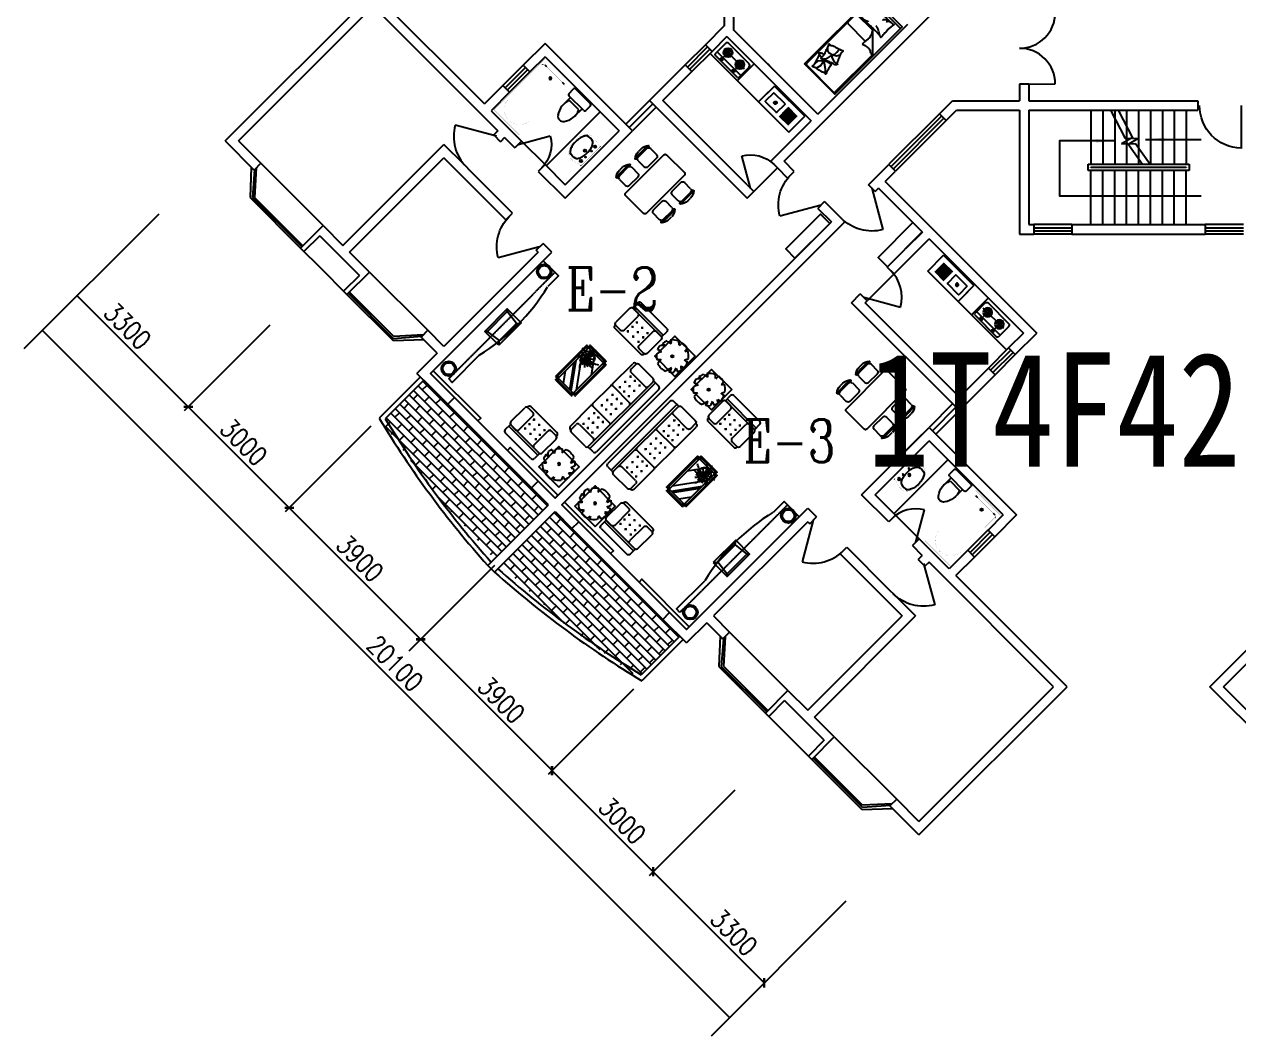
# Model space of a CAD drawing. Header units: millimetres. Extents: x 1146 to 47660, y 469 to 39299.
# Drawn here: x 1146 to 26638, y 469 to 21700 of the extents above; entities that cross this region are included whole.
import ezdxf
from ezdxf.enums import TextEntityAlignment as Align

# ---------------------------------------------------------------- set-up
doc = ezdxf.new("R2010")
doc.units = ezdxf.units.MM
doc.linetypes.add('DASH', pattern=[0.35, 0.25, -0.1])
for name, color, linetype in [('AXIS', 3, 'Continuous'), ('DOTE', 1, 'Continuous'), ('GROUND', 2, 'Continuous'), ('J', 8, 'Continuous'), ('JZ', 3, 'Continuous'), ('PJ', 8, 'Continuous'), ('PUB_DIM', 3, 'Continuous'), ('PUB_TEXT', 7, 'Continuous'), ('PUB_WINDW', 7, 'Continuous'), ('STAIR', 2, 'Continuous'), ('TOILET', 7, 'Continuous'), ('WALL', 255, 'Continuous'), ('WINDOW', 2, 'Continuous')]:
    doc.layers.add(name, color=color, linetype=linetype)
doc.layers.get('DOTE').off()
doc.styles.add('-宋体', font='SimSun.ttf', dxfattribs={"width": 0.8})
doc.styles.add('_ROMANC', font='ROMANC.shx', dxfattribs={"width": 0.75})
doc.styles.add('DIM_FONT', font='SIMPLEX', dxfattribs={"width": 0.8})
doc.styles.add('SIMPLEX', font='SIMPLEX.SHX')
doc.styles.get("Standard").update_dxf_attribs({"font": 'arial.ttf'})

# ---------------------------------------------------------------- blocks, each defined once
blk = doc.blocks.new('_DIMX')
at = {"const_width": 50}
blk.add_lwpolyline([(-70, -70), (70, 70)], dxfattribs=at)
blk = doc.blocks.new('M_E24TTP')
at = {"layer": 'TOILET', "color": 7}
for p, q in [((-170, 200), (-170, 430)), ((-140, 260), (140, 260)), ((170, 200), (170, 430)), ((-250, 30), (-250, 170)), ((-220, 200), (220, 200)), ((220, 0), (-220, 0)), ((250, 170), (250, 30))]:
    blk.add_line(p, q, dxfattribs=at)
for centre, radius, start, end in [((227, 413), 398, 143.3619, 202.5495), ((0, 590), 110, 33.4509, 146.5491), ((-227, 413), 398, 337.4505, 36.6381), ((-220, 170), 30, 90, 180), ((-220, 30), 30, 180, 270), ((220, 170), 30, 0, 90), ((220, 30), 30, 270, 0)]:
    blk.add_arc(centre, radius, start, end, dxfattribs=at)
at = {"style": 'DIM_FONT', "width": 0.8, "flags": 9}
for tag in ['XSIZE', 'YSIZE']:
    blk.add_attdef(tag, (0, 0), '', height=0.5, dxfattribs=at)
blk = doc.blocks.new('M_E4')
for p, q in [((670, -80), (670, -137)), ((670, -86), (670, -97)), ((670, -663), (670, -614))]:
    blk.add_line(p, q)
at = {"const_width": 1.5}
for points in [[(-750, -750), (-750, 0)], [(-750, 0), (750, 0)], [(750, 0), (750, -750)], [(608, -56), (640, -56)], [(670, -90), (670, -656)], [(750, -750), (-750, -750)], [(670, -663), (670, -655)]]:
    blk.add_lwpolyline(points, dxfattribs=at)
for points in [[(-399, -56, 0.930688), (-388, -693, 0.930688)], [(670, -86, 0.414214), (640, -56, 0.414214)], [(670, -90, 0.041784), (670, -85, 0.412615)], [(640, -693, 0.414214), (670, -663, 0.414214)]]:
    blk.add_lwpolyline(points, format="xyb", dxfattribs=at)
at = {"const_width": 1.5, "flags": 128}
for points in [[(-399, -56), (608, -56)], [(-399, -694), (645, -692)]]:
    blk.add_lwpolyline(points, dxfattribs=at)
for radius in [25, 23]:
    blk.add_circle((550, -381), radius)
blk.add_arc((640, -663), 30, 270, 280.176)
at = {"width": 0.8, "flags": 9}
for tag in ['XSIZE', 'YSIZE']:
    blk.add_attdef(tag, (0, 0), '', height=0.5, dxfattribs=at)
blk = doc.blocks.new('_E12ARX')
at = {"layer": 'J'}
for p, q in [((-450, 0), (-450, -471)), ((450, 0), (-450, 0)), ((450, -471), (450, 0)), ((450, 0), (450, -300)), ((-63, -103), (-336, -103)), ((-63, -132), (-336, -132)), ((-63, -153), (-336, -153)), ((-63, -182), (-336, -182)), ((-63, -203), (-336, -203)), ((-63, -232), (-336, -232)), ((-63, -253), (-336, -253)), ((22, -119), (22, -351)), ((347, -107), (34, -107)), ((359, -351), (359, -119)), ((450, -471), (-450, -471)), ((-63, -282), (-336, -282)), ((-63, -303), (-336, -303)), ((-63, -332), (-336, -332)), ((-63, -353), (-336, -353)), ((34, -363), (347, -363))]:
    blk.add_line(p, q, dxfattribs=at)
for points, const_width in [([(10, -113), (10, -357)], 2), ([(10, -113), (28, -95)], 1.91), ([(353, -95), (28, -95)], 1.8), ([(353, -95), (370, -113)], 1.91), ([(370, -357), (370, -113)], 2), ([(28, -375), (10, -357)], 1.91), ([(28, -375), (353, -375)], 1.8), ([(370, -357), (353, -375)], 1.91)]:
    blk.add_lwpolyline(points, dxfattribs=dict(at, const_width=const_width))
for points in [[(22, -119), (23, -115), (25, -111), (28, -109), (32, -107), (34, -107)], [(216, -235), (215, -245), (209, -255), (202, -261), (192, -265), (182, -265), (172, -261), (164, -255), (159, -245), (157, -235), (159, -225), (164, -215), (172, -209), (182, -205), (192, -205), (202, -209), (209, -215), (215, -225), (216, -235)], [(206, -235), (205, -242), (201, -248), (196, -252), (190, -254), (183, -254), (177, -252), (172, -248), (169, -242), (168, -235), (169, -228), (172, -222), (177, -218), (183, -215), (190, -215), (196, -218), (201, -222), (205, -228), (206, -235)], [(347, -107), (351, -108), (354, -110), (357, -113), (358, -117), (359, -119)], [(34, -363), (30, -362), (26, -360), (24, -357), (22, -353), (22, -351)], [(359, -351), (358, -355), (356, -358), (353, -361), (349, -363), (347, -363)]]:
    blk.add_lwpolyline(points, dxfattribs=at)
at = {"style": 'DIM_FONT', "width": 0.8, "flags": 9}
for tag in ['XSIZE', 'YSIZE']:
    blk.add_attdef(tag, (0, 0), '', height=0.5, dxfattribs=at)
blk = doc.blocks.new('M_C47JEV')
for p, q in [((381, 770), (-381, 770)), ((-465, 250), (-465, 661)), ((-431, 711), (-431, 720)), ((-415, 711), (-275, 711)), ((-225, 661), (-225, 250)), ((-136, 606), (-166, 637)), ((-166, 606), (-136, 637)), ((-9, 606), (21, 637)), ((21, 606), (-9, 637)), ((179, 606), (149, 637)), ((149, 606), (179, 637)), ((225, 661), (225, 250)), ((415, 711), (275, 711)), ((431, 711), (431, 720)), ((465, 250), (465, 661)), ((-136, 469), (-166, 499)), ((-166, 469), (-136, 499)), ((-136, 342), (-166, 372)), ((-166, 342), (-136, 372)), ((21, 469), (-9, 499)), ((-9, 469), (21, 499)), ((21, 342), (-9, 372)), ((-9, 342), (21, 372)), ((179, 469), (149, 499)), ((149, 469), (179, 499)), ((179, 342), (149, 372)), ((149, 342), (179, 372)), ((-431, 50), (-431, 203)), ((431, 200), (-431, 200)), ((431, 150), (-431, 150)), ((-275, 200), (-415, 200)), ((381, 0), (-381, 0)), ((275, 200), (415, 200)), ((431, 200), (431, 50))]:
    blk.add_line(p, q)
for centre, start, end in [((-381, 720), 90, 180), ((381, 720), 360, 90), ((-415, 661), 90, 180), ((-275, 661), 0, 90), ((275, 661), 90, 180), ((415, 661), 0, 90), ((-415, 250), 180, 270), ((-381, 50), 180, 270), ((-275, 250), 270, 0), ((275, 250), 180, 270), ((381, 50), 270, 0), ((415, 250), 270, 0)]:
    blk.add_arc(centre, 50, start, end)
at = {"style": 'DIM_FONT', "width": 0.8, "flags": 9}
for tag in ['XSIZE', 'YSIZE']:
    blk.add_attdef(tag, (0, 0), '', height=0.5, dxfattribs=at)
blk = doc.blocks.new('M_C56KIS')
for p, q in [((62, 318), (72, 242)), ((72, 242), (101, 299)), ((101, 299), (101, 299))]:
    blk.add_line(p, q)
blk.add_lwpolyline([(294, 325), (294, -275), (-306, -275), (-306, 325)], close=True)
blk.add_circle((-46, -16), 24.7)
for centre, radius, start, end in [((-46, -12), 340, 112.0103, 142.6392), ((-371, -22), 380, 45.9782, 58.5315), ((-666, 365), 570, 348.5728, 356.6649), ((-46, -12), 348, 72.0426, 98.475), ((-46, -12), 341, 37.2751, 64.8245), ((-277, -88), 115, 97.3912, 159.6952), ((-332, -105), 143, 71.8009, 110.5991), ((-46, -12), 338, 154.3498, 173.0356), ((-402, 850), 718, 274.1465, 282.1238), ((-307, 139), 56.5, 8.941, 100.0107), ((207, 198), 84.2, 254.8555, 310.96), ((82, 215), 145, 319.7203, 351.7151), ((-46, -12), 345, 0.5321, 25.5856), ((-46, -12), 342, 185.9236, 201.5277), ((-287, -214), 106, 81.8314, 131.8278), ((-119, -230), 194, 141.6582, 174.3093), ((-46, -12), 333, 216.594, 237.4464), ((-456, -26), 353, 310.8536, 325.193), ((259, -243), 425, 177.9455, 193.2146), ((1320, -611), 1274, 161.2865, 167.5451), ((-13, -284), 151, 354.7323, 32.8544), ((-46, -12), 339, 302.6098, 320.6752), ((1199, 167), 1058, 196.6397, 201.9099), ((262, -63), 99.6, 227.0454, 270.9651), ((241, 102), 125, 263.2775, 297.8128), ((333, 45), 131, 215.3868, 249.7411), ((-46, -12), 344, 334.0767, 348.9021), ((-46, -12), 346, 251.5307, 290.63)]:
    blk.add_arc(centre, radius, start, end)
at = {"style": 'DIM_FONT', "width": 0.8, "flags": 9}
for tag in ['XSIZE', 'YSIZE']:
    blk.add_attdef(tag, (0, 0), '', height=0.5, dxfattribs=at)
blk = doc.blocks.new('M_C46QQU')
for p, q in [((-925, 770), (-327, 770)), ((-269, 770), (269, 770)), ((327, 770), (925, 770)), ((-1008, 250), (-1008, 661)), ((-975, 711), (-975, 720)), ((-958, 711), (-818, 711)), ((-768, 661), (-768, 250)), ((-713, 627), (-683, 597)), ((-683, 627), (-713, 597)), ((-556, 627), (-526, 597)), ((-526, 627), (-556, 597)), ((-398, 627), (-368, 597)), ((-368, 627), (-398, 597)), ((-298, 740), (-298, 230)), ((-138, 627), (-168, 597)), ((-168, 627), (-138, 597)), ((20, 627), (-11, 597)), ((-11, 627), (20, 597)), ((177, 627), (147, 597)), ((147, 627), (177, 597)), ((298, 740), (298, 230)), ((368, 627), (398, 597)), ((398, 627), (368, 597)), ((526, 627), (556, 597)), ((556, 627), (526, 597)), ((683, 627), (713, 597)), ((713, 627), (683, 597)), ((768, 661), (768, 250)), ((958, 711), (818, 711)), ((975, 711), (975, 720)), ((1008, 250), (1008, 661)), ((-713, 500), (-683, 469)), ((-683, 500), (-713, 469)), ((-713, 363), (-683, 332)), ((-683, 363), (-713, 332)), ((-556, 500), (-526, 469)), ((-526, 500), (-556, 469)), ((-526, 363), (-556, 332)), ((-556, 363), (-526, 332)), ((-398, 500), (-368, 469)), ((-368, 500), (-398, 469)), ((-398, 363), (-368, 332)), ((-368, 363), (-398, 332)), ((-138, 500), (-168, 469)), ((-168, 500), (-138, 469)), ((-138, 363), (-168, 332)), ((-168, 363), (-138, 332)), ((20, 500), (-11, 469)), ((-11, 500), (20, 469)), ((-11, 363), (20, 332)), ((20, 363), (-11, 332)), ((177, 500), (147, 469)), ((147, 500), (177, 469)), ((177, 363), (147, 332)), ((147, 363), (177, 332)), ((368, 500), (398, 469)), ((398, 500), (368, 469)), ((368, 363), (398, 332)), ((398, 363), (368, 332)), ((526, 500), (556, 469)), ((556, 500), (526, 469)), ((556, 363), (526, 332)), ((526, 363), (556, 332)), ((683, 500), (713, 469)), ((713, 500), (683, 469)), ((683, 363), (713, 332)), ((713, 363), (683, 332)), ((-975, 50), (-975, 203)), ((975, 200), (-975, 200)), ((975, 150), (-975, 150)), ((-818, 200), (-958, 200)), ((925, 0), (-925, 0)), ((818, 200), (958, 200)), ((975, 200), (975, 50))]:
    blk.add_line(p, q)
for centre, radius, start, end in [((-925, 720), 50, 90, 180), ((-328, 740), 30, 360, 90), ((-268, 740), 30, 90, 180), ((268, 740), 30, 0, 90), ((328, 740), 30, 90, 180), ((925, 720), 50, 360, 90), ((-958, 661), 50, 90, 180), ((-818, 661), 50, 0, 90), ((818, 661), 50, 90, 180), ((958, 661), 50, 0, 90), ((-958, 250), 50, 180, 270), ((-925, 50), 50, 180, 270), ((-818, 250), 50, 270, 0), ((-328, 230), 30, 270, 0), ((-268, 230), 30, 180, 270), ((268, 230), 30, 270, 360), ((328, 230), 30, 180, 270), ((818, 250), 50, 180, 270), ((925, 50), 50, 270, 0), ((958, 250), 50, 270, 0)]:
    blk.add_arc(centre, radius, start, end)
at = {"style": 'DIM_FONT', "width": 0.8, "flags": 9}
for tag in ['XSIZE', 'YSIZE']:
    blk.add_attdef(tag, (0, 0), '', height=0.5, dxfattribs=at)
blk = doc.blocks.new('M_C57NTX')
for p, q in [((-427, 268), (-471, 224)), ((-399, 268), (-471, 196)), ((-446, 283), (-446, 278)), ((-436, 293), (473, 293)), ((-436, 268), (473, 268)), ((436, 268), (509, 196)), ((465, 268), (509, 224)), ((483, 283), (483, 278)), ((-496, -226), (-496, 233)), ((-486, 243), (-481, 243)), ((-471, -226), (-471, 233)), ((-431, 72), (-217, 228)), ((-431, -116), (43, 228)), ((-431, -159), (102, 228)), ((-336, -222), (283, 228)), ((106, -222), (469, 42)), ((509, 233), (509, -226)), ((524, 243), (519, 243)), ((534, 233), (534, -226)), ((-486, -236), (-481, -236)), ((-399, -262), (-471, -189)), ((-427, -262), (-471, -218)), ((436, -262), (509, -189)), ((465, -262), (509, -218)), ((524, -236), (519, -236)), ((-446, -277), (-446, -272)), ((473, -262), (-436, -262)), ((473, -287), (-436, -287)), ((483, -277), (483, -272))]:
    blk.add_line(p, q)
blk.add_lwpolyline([(-431, -222), (-431, 228), (469, 228), (469, -222)], close=True)
at = {"const_width": 12}
for points in [[(123, 120, 1), (135, 120, 1)], [(189, 24, 1), (201, 24, 1)], [(225, 150, 1), (237, 150, 1)], [(253, 126, 1), (265, 126, 1)], [(264, 18, 1), (276, 18, 1)], [(277, 84, 1), (289, 84, 1)], [(288, 107, 1), (300, 107, 1)], [(294, 93, 1), (306, 93, 1)], [(297, 74, 1), (309, 74, 1)], [(305, 18, 1), (317, 18, 1)], [(308, 87, 1), (320, 87, 1)], [(409, 163, 1), (421, 163, 1)], [(418, 27, 1), (430, 27, 1)], [(486, 90, 1), (498, 90, 1)], [(220, -38, 1), (232, -38, 1)], [(324, -108, 1), (336, -108, 1)]]:
    blk.add_lwpolyline(points, format="xyb", close=True, dxfattribs=at)
blk.add_circle((308, 86), 144)
for centre, radius, start, end in [((-436, 283), 10, 90, 180), ((-436, 278), 10, 180, 270), ((109, 83), 193, 6.9904, 78.0284), ((781, 125), 490, 163.8561, 179.1105), ((156, 293), 219, 342.9456, 6.4814), ((473, 283), 10, 0, 90), ((473, 278), 10, 270, 0), ((-486, 233), 10, 90, 180), ((-481, 233), 10, 0, 90), ((228, -157), 293, 78.5516, 130.9815), ((280, -402), 502, 88.3286, 108.729), ((344, -194), 291, 103.0452, 139.7766), ((110, -88), 259, 48.7581, 83.8624), ((364, -84), 190, 114.0956, 166.2953), ((176, 42), 126, 28.8901, 78.4579), ((482, -98), 260, 134.4861, 189.3762), ((613, -62), 346, 155.0888, 185.9637), ((267, -555), 642, 70.5249, 87.8244), ((624, 28), 325, 171.2496, 218.2333), ((-395, 504), 810, 328.9873, 340.361), ((421, -27), 169, 62.9909, 135.9102), ((404, -128), 234, 53.3231, 115.7633), ((-1013, -1156), 1790, 39.0488, 42.6799), ((448, -69), 233, 85.8741, 126.9558), ((269, -208), 287, 31.315, 82.1378), ((519, 233), 10, 90, 180), ((524, 233), 10, 0, 90), ((-486, -226), 10, 180, 270), ((-481, -226), 10, 270, 0), ((519, -226), 10, 180, 270), ((524, -226), 10, 270, 0), ((-436, -272), 10, 90, 180), ((-436, -277), 10, 180, 270), ((473, -272), 10, 0, 90), ((473, -277), 10, 270, 0)]:
    blk.add_arc(centre, radius, start, end)
at = {"style": 'DIM_FONT', "width": 0.8, "flags": 9}
for tag in ['XSIZE', 'YSIZE']:
    blk.add_attdef(tag, (0, 0), '', height=0.5, dxfattribs=at)
blk = doc.blocks.new('_C12TBP')
at = {"layer": 'J'}
blk.add_lwpolyline([(0, 343), (423, 343), (423, -343), (0, -343)], close=True, dxfattribs=at)
for points in [[(0, 343), (59, 267), (59, -261), (0, -343)], [(59, 261), (382, 302), (423, 343)], [(382, 302), (382, -302)], [(59, -261), (382, -302), (423, -343)]]:
    blk.add_lwpolyline(points, dxfattribs=at)
at = {"style": 'DIM_FONT', "width": 0.8, "flags": 9}
for tag in ['XSIZE', 'YSIZE']:
    blk.add_attdef(tag, (0, 0), '', height=0.5, dxfattribs=at)
blk = doc.blocks.new('_DBLK')
blk.add_line((-0.5, 0), (0, -0.866))
blk.add_arc((-0.5, 0), 1, 300, 0)
at = {"style": 'SIMPLEX', "flags": 9}
blk.add_attdef('A', text='', height=1, dxfattribs=at).set_placement((0, 1.5), align=Align.MIDDLE)
blk = doc.blocks.new('M_E11')
for p, q in [((-280, -10), (-280, 0)), ((280, 0), (280, -10)), ((-251, -189), (-251, -186)), ((-248, -183), (-250, -185))]:
    blk.add_line(p, q)
at = {"const_width": 1.5}
for points in [[(-280, 0), (280, 0)], [(-326, -200), (-280, -5)], [(326, -204), (280, -5)]]:
    blk.add_lwpolyline(points, dxfattribs=at)
for points in [[(-326, -200, 0.008223), (-326, -204, 0.149285)], [(-326, -266, 0.149285), (-304, -337, 0.107079), (-231, -408, 0.075625), (-131, -450, 0.062436), (-1, -467, 0.062436), (130, -452, 0.075625), (230, -410, 0.107079), (304, -339, 0.149285), (326, -268, 0.005205), (326, -266, 0.086596)]]:
    blk.add_lwpolyline(points, format="xyb", dxfattribs=at)
at = {"const_width": 1.5, "flags": 128}
for points in [[(-326, -204), (-326, -268)], [(326, -204), (326, -268)]]:
    blk.add_lwpolyline(points, dxfattribs=at)
at = {"flags": 128}
for points in [[(-253, -188, 0.172546), (-250, -358, 0.726395)], [(253, -188, -0.172546), (250, -358, -0.726395)]]:
    blk.add_lwpolyline(points, format="xyb", dxfattribs=at)
for points in [[(253, -188, 0.098208), (193, -141, 0.066287), (110, -111, 0.052428), (0, -100, 0.052428), (-110, -111, 0.066287), (-193, -141, 0.093876), (-251, -186, 0.171377)], [(-250, -358, 0.091341), (-193, -401, 0.066287), (-110, -431, 0.052428), (0, -442, 0.052428), (110, -431, 0.066287), (193, -401, 0.091756), (250, -358, 0.171377)]]:
    blk.add_lwpolyline(points, format="xyb")
for centre, radius in [((-210, -75), 24), ((-210, -75), 24), ((-210, -75), 24), ((-90, -65), 10), ((0, -170), 25), ((0, -170), 15), ((90, -65), 10), ((210, -75), 24)]:
    blk.add_circle(centre, radius)
blk.add_arc((-250, -186), 1, 131.3224, 180)
at = {"width": 0.8, "flags": 9}
for tag in ['XSIZE', 'YSIZE']:
    blk.add_attdef(tag, (0, 0), '', height=0.5, dxfattribs=at)
blk = doc.blocks.new('_WBLK')
for p, q in [((-0.5, 0.5), (0.5, 0.5)), ((0.5, 0.167), (-0.5, 0.167)), ((0.5, -0.167), (-0.5, -0.167)), ((-0.5, -0.5), (0.5, -0.5))]:
    blk.add_line(p, q)
at = {"style": 'SIMPLEX', "flags": 9}
blk.add_attdef('A', text='', height=1, dxfattribs=at).set_placement((0, 1.5), align=Align.MIDDLE)
blk = doc.blocks.new('M_C25MYD')
for p, q in [((-569, 821), (-109, 821)), ((-564, 754), (-564, 529)), ((-389, 921), (-290, 921)), ((-114, 754), (-114, 529)), ((117, 821), (577, 821)), ((122, 754), (122, 529)), ((298, 921), (397, 921)), ((572, 754), (572, 529)), ((-746, 342), (-746, -308)), ((704, 392), (-696, 392)), ((-497, 461), (-182, 461)), ((190, 461), (505, 461)), ((754, -308), (754, 342)), ((-696, -358), (704, -358)), ((-564, -720), (-564, -495)), ((-182, -427), (-497, -427)), ((-114, -720), (-114, -495)), ((122, -720), (122, -495)), ((505, -427), (190, -427)), ((572, -720), (572, -495)), ((-109, -787), (-569, -787)), ((-290, -887), (-389, -887)), ((577, -787), (117, -787)), ((397, -887), (298, -887))]:
    blk.add_line(p, q)
for centre, radius, start, end in [((-579, 837), 10, 130.7265, 202.67), ((-569, 841), 20, 202.67, 270), ((-379, 606), 316, 91.7651, 130.7265), ((-339, -1857), 2713, 84.8023, 95.1977), ((-497, 754), 67.5, 90, 180), ((-300, 606), 316, 49.2735, 88.2349), ((-182, 754), 67.5, 0, 90), ((-109, 841), 20, 270, 337.33), ((-100, 837), 10, 337.33, 49.2735), ((108, 837), 10, 130.7265, 202.67), ((117, 841), 20, 202.67, 270), ((307, 606), 316, 91.7651, 130.7265), ((347, -1857), 2713, 84.8023, 95.1977), ((190, 754), 67.5, 90, 180), ((387, 606), 316, 49.2735, 88.2349), ((505, 754), 67.5, 0, 90), ((577, 841), 20, 270, 337.33), ((587, 837), 10, 337.33, 49.2735), ((-696, 342), 50, 90, 180), ((-497, 529), 67.5, 180, 270), ((-182, 529), 67.5, 270, 0), ((190, 529), 67.5, 180, 270), ((505, 529), 67.5, 270, 0), ((704, 342), 50, 0, 90), ((-696, -308), 50, 180, 270), ((704, -308), 50, 270, 0), ((-497, -495), 67.5, 90, 180), ((-182, -495), 67.5, 0, 90), ((190, -495), 67.5, 90, 180), ((505, -495), 67.5, 0, 90), ((-579, -803), 10, 157.33, 229.2735), ((-569, -807), 20, 90, 157.33), ((-379, -572), 316, 229.2735, 268.2349), ((-339, 1890), 2713, 264.8023, 275.1977), ((-497, -720), 67.5, 180, 270), ((-300, -572), 316, 271.7651, 310.7265), ((-182, -720), 67.5, 270, 0), ((-109, -807), 20, 22.67, 90), ((-100, -803), 10, 310.7265, 22.67), ((108, -803), 10, 157.33, 229.2735), ((117, -807), 20, 90, 157.33), ((307, -572), 316, 229.2735, 268.2349), ((347, 1890), 2713, 264.8023, 275.1977), ((190, -720), 67.5, 180, 270), ((387, -572), 316, 271.7651, 310.7265), ((505, -720), 67.5, 270, 0), ((577, -807), 20, 22.67, 90), ((587, -803), 10, 310.7265, 22.67)]:
    blk.add_arc(centre, radius, start, end)
at = {"width": 0.8, "flags": 9}
for tag in ['XSIZE', 'YSIZE']:
    blk.add_attdef(tag, (0, 0), '', height=0.5, dxfattribs=at)
blk = doc.blocks.new('QIZ')
for p, q in [((100, 525), (-206, 525)), ((-150, -175), (-150, 525)), ((-226, -155), (-226, 505)), ((-123, 350), (123, 350)), ((0, 479), (0, -131)), ((150, -125), (150, 475)), ((-123, 0), (120, 0)), ((100, -175), (-206, -175))]:
    blk.add_line(p, q)
for points in [[(-213, 345), (-213, 353), (-166, 353), (-166, 345)], [(-213, -5), (-213, 3), (-166, 3), (-166, -5)]]:
    blk.add_lwpolyline(points, close=True)
for centre, radius in [((-190, 350), 28.2), ((0, 350), 94.3), ((0, 350), 79.3), ((0, 350), 44.3), ((-190, 0), 28.2), ((0, 0), 94.3), ((0, 0), 79.3), ((0, 0), 44.3)]:
    blk.add_circle(centre, radius)
for centre, radius, start, end in [((-206, 505), 20, 90, 180), ((100, 475), 50, 0, 90), ((-206, -155), 20, 180, 270), ((100, -125), 50, 270, 0)]:
    blk.add_arc(centre, radius, start, end)
blk = doc.blocks.new('_E3UGD')
blk.add_blockref('QIZ', (-150, -175))
at = {"style": 'DIM_FONT', "width": 0.8, "flags": 9}
for tag in ['XSIZE', 'YSIZE']:
    blk.add_attdef(tag, (0, 0), '', height=0.5, dxfattribs=at)
blk = doc.blocks.new('_ARROW')
blk.add_solid([(0, 0), (-1, 0.1), (-1, -0.1)])
blk = doc.blocks.new('M_C55HKH')
for p, q in [((0, -52), (900, -52)), ((26, -509), (26, -1968)), ((503, -489), (46, -489)), ((503, -489), (872, -858)), ((46, -761), (564, -761)), ((872, -1968), (872, -858)), ((299, -1273), (295, -1270)), ((307, -1352), (299, -1273)), ((146, -1456), (100, -1409)), ((211, -1478), (146, -1456)), ((278, -1459), (211, -1478)), ((278, -1459), (251, -1606)), ((278, -1459), (305, -1407)), ((278, -1459), (357, -1410)), ((317, -1498), (278, -1459)), ((305, -1407), (307, -1352)), ((412, -1527), (317, -1498)), ((357, -1410), (393, -1337)), ((393, -1337), (392, -1318)), ((495, -1523), (412, -1527)), ((163, -1664), (89, -1649)), ((154, -1766), (147, -1841)), ((196, -1718), (154, -1766)), ((249, -1682), (175, -1667)), ((249, -1682), (196, -1718)), ((219, -1643), (211, -1652)), ((251, -1606), (219, -1643)), ((249, -1682), (286, -1639)), ((249, -1682), (266, -1787)), ((292, -1700), (249, -1682)), ((286, -1639), (333, -1628)), ((391, -1769), (292, -1700)), ((333, -1628), (405, -1618)), ((469, -1839), (391, -1769)), ((46, -1988), (852, -1988)), ((266, -1787), (243, -1892))]:
    blk.add_line(p, q)
blk.add_lwpolyline([(0, -2000), (0, 0), (900, 0), (900, -2000)], close=True)
for points in [[(135, -134, -0.263368), (107, -115, -0.494818), (116, -96, -0.049225), (134, -94, -0.036831), (158, -96, -0.031893), (196, -104, 0.035782), (230, -111, 0.032941), (319, -117, 0.026564), (430, -111, 0.017905), (468, -106, -0.033397), (488, -104, -0.03204), (525, -104, 0.018442), (590, -107, 0.010837), (654, -107, 0.014624), (702, -104, 0.111249), (725, -96, -0.153708), (742, -92, -0.076444), (749, -94, -0.215512), (751, -96, -0.585858), (748, -99, 0.363489), (744, -102, 0.191716), (743, -113, -0.129675), (745, -130, -0.01735), (742, -147, 0.019326), (740, -162, 0.018818), (733, -230, 0.021828), (732, -289, 0.006204), (734, -323, 0.001963), (740, -430, 0.028341), (744, -466, -0.117014), (744, -475, -0.36606), (742, -476, -0.03973), (728, -473, -0.048309), (715, -468, 0.062981), (704, -464, 0.04058), (681, -461, 0.014345), (614, -458, 0.005484), (488, -459, 0.007153), (392, -462, 0.008762), (350, -465, -0.008153), (304, -468, -0.06251), (247, -463, 0.078669), (201, -461, 0.047825), (179, -466, -0.034494), (148, -473, -0.023571), (123, -476, -0.510228), (122, -475), (129, -445), (150, -363, 0.073041), (152, -343, 0.023305), (146, -282, 0.018299), (142, -259, -0.01097), (135, -221, -0.042281), (132, -187, -0.027201), (135, -133)], [(133, -150, -0.05369), (148, -163, -0.070312), (156, -175, -0.015448), (159, -183, -0.013244), (163, -194, -0.082127), (166, -212, -0.064164), (163, -235)], [(135, -134, -0.077379), (170, -159, -0.077379), (195, -194, -0.047525), (205, -218, -0.047525), (210, -244)], [(609, -107, 0.027842), (585, -118, 0.048685), (573, -126, 0.023666), (545, -150, 0.031223), (526, -171, 0.046801), (521, -179, 0.023191), (513, -196)], [(691, -102, 0.088153), (656, -105, 0.088153), (625, -120, 0.077547), (604, -142, 0.077547), (590, -169)], [(225, -460, 0.009729), (253, -451, 0.009729), (280, -441, 0.007971), (301, -432, 0.007971), (323, -423)], [(695, -462, 0.016108), (656, -436, 0.024599), (629, -421, 0.009477), (580, -397, 0.015937), (550, -385, 0.072521), (534, -381, 0.033339), (498, -381)], [(503, -489, -0.085272), (566, -599, -0.124044), (575, -686), (562, -782), (563, -854)], [(563, -854, -0.027362), (602, -838, -0.040834), (629, -830, -0.038441), (717, -821, -0.076528), (761, -826, -0.103649), (788, -840, 0.093398), (818, -857, 0.072727), (841, -861, 0.052315), (872, -858)], [(400, -1581, 0.025626), (402, -1591, 0.0108), (426, -1697, 0.00456), (445, -1769, 0.01125), (454, -1797, 0.069394), (462, -1813, -0.079756), (468, -1827, -0.106399), (469, -1839, -0.328642), (466, -1842, -0.299547), (461, -1840, 0.189917), (454, -1835, 0.033518), (446, -1833, 0.075627), (442, -1833, 0.053489), (436, -1835, 0.017838), (418, -1843, 0.038394), (397, -1855, -0.059529), (384, -1862, -0.035943), (362, -1869, -0.011245), (291, -1884, -0.006203), (259, -1889, 0.010783), (241, -1893, 0.019485), (230, -1895, 0.005062), (188, -1908, 0.101392), (167, -1919, -0.223768), (156, -1922, -0.25558), (153, -1920, -0.081563), (150, -1907, -0.071805), (151, -1893, 0.069985), (152, -1879, 0.03546), (145, -1831, 0.029432), (130, -1774, 0.001554), (121, -1746, -0.00152), (112, -1718, -0.004735), (102, -1689, 0.00382), (91, -1653, 0.296001), (66, -1634, -0.649774), (61, -1616, -0.02319), (65, -1613, 0.0288), (68, -1610, 0.005727), (73, -1605, -0.004358), (80, -1599, -0.027528), (94, -1586, -0.046214), (104, -1580, -0.194121), (117, -1579, 0.133719), (137, -1580, 0.005779), (155, -1575, 0.008882)]]:
    blk.add_lwpolyline(points, format="xyb")
blk.add_lwpolyline([(345, -1251, 0.101392), (366, -1238, -0.223768), (377, -1234, -0.25558), (380, -1236, -0.081563), (384, -1249, -0.071805), (384, -1263, 0.069985), (384, -1277, 0.03546), (394, -1324, 0.029432), (414, -1380, 0.001554), (425, -1407, -0.00152), (437, -1434, -0.004735), (448, -1462, 0.00382), (462, -1497, 0.296001), (488, -1515, -0.649774), (495, -1532, -0.02319), (491, -1536, 0.0288), (488, -1539, 0.005727), (484, -1544, -0.004358), (478, -1551, -0.027528), (464, -1564, -0.046214), (455, -1571, -0.194121), (442, -1573, 0.133719), (422, -1574, 0.011505), (387, -1586, 0.008882), (343, -1604, 0.012426), (286, -1629, -0.033612), (264, -1637), (218, -1652), (182, -1663, 0.224341), (170, -1674, -0.722772), (163, -1673, -0.103513), (163, -1670, 0.053465), (163, -1664, 0.030109), (161, -1646, -0.031436), (159, -1628, -0.05324), (160, -1616, 0.05518), (161, -1604, 0.056271), (157, -1583, 0.0108), (124, -1480, 0.00456), (100, -1409, 0.01125), (89, -1381, 0.069394), (80, -1366, -0.079756), (73, -1353, -0.106399), (71, -1341, -0.328642), (74, -1338, -0.299547), (79, -1340, 0.189917), (86, -1344, 0.033518), (94, -1345, 0.075627), (98, -1345, 0.053489), (104, -1343, 0.017838), (122, -1333, 0.038394), (141, -1319, -0.059529), (154, -1311, -0.035943), (175, -1303, -0.011245), (245, -1283, -0.006203), (276, -1275, 0.010783), (295, -1270, 0.019485), (305, -1266, 0.005062)], format="xyb", close=True)
for centre, start, end in [((46, -509), 90, 180), ((46, -741), 180, 270), ((46, -1968), 180, 270), ((852, -1968), 270, 0)]:
    blk.add_arc(centre, 20, start, end)
at = {"style": 'DIM_FONT', "width": 0.8, "flags": 9}
for tag in ['XSIZE', 'YSIZE']:
    blk.add_attdef(tag, (0, 0), '', height=0.5, dxfattribs=at)
blk = doc.blocks.new('M_A3PTU')
for p, q in [((-0.5, 0), (-0.499, -0.498)), ((0.5, 0), (0.499, -0.498))]:
    blk.add_line(p, q)
for centre, start, end in [((-0.498, -0.001), 269.885, 0.0763), ((0.498, -0.001), 179.9237, 270.115)]:
    blk.add_arc(centre, 0.498, start, end)
blk = doc.blocks.new('M_A2ZXL')
blk.add_line((-0.472, 0), (-0.472, -1))
blk.add_arc((-0.5, 0), 1, 271.6231, 0)
blk = doc.blocks.new('1T4F42深金都')
at = {"layer": 'PJ'}
h = blk.add_hatch(dxfattribs=at)
h.set_pattern_fill('AR-BRSTD', color=256, scale=2, angle=45, style=0)
h.set_pattern_definition([(135, (1383445.46, 786795.82), (95.801372, 95.801372), []), (45, (1383445.46, 786795.82), (239.48547, -47.882726), [135.4836, -135.4836])])
h.paths.add_polyline_path([(5731, -25973), (8347, -28589), (7211, -29715), (5943, -28331), (4862, -26841)])
h = blk.add_hatch(dxfattribs=at)
h.set_pattern_fill('AR-BRSTD', color=256, scale=2, angle=45, style=0)
h.set_pattern_definition([(315, (823873.09, 1346368.2), (95.801372, 95.801372), []), (45, (823873.09, 1346368.2), (-47.882726, 239.48547), [135.4836, -135.4836])])
h.paths.add_polyline_path([(11105, -31347), (8488, -28730), (7362, -29867), (8746, -31134), (10236, -32215)])
at = {"color": 3, "linetype": 'ByBlock'}
for p, q in [((-2655, -25307), (174, -22479)), ((786, -26532), (-1546, -24200)), ((2907, -28653), (787, -26533)), ((5665, -31411), (2909, -28655)), ((5666, -31412), (8423, -34169)), ((8424, -34170), (10544, -36290)), ((10545, -36291), (12877, -38623)), ((11770, -39732), (14599, -36904))]:
    blk.add_line(p, q, dxfattribs=at)
at = {"color": 8}
for points in [[(14253, -22683), (14057, -22488), (13328, -23217), (13523, -23412)], [(16196, -22861), (16000, -22666), (15271, -23395), (15466, -23591)]]:
    blk.add_lwpolyline(points, close=True, dxfattribs=at)
at = {"layer": 'AXIS', "color": 3}
for p, q in [((-2273, -24927), (12151, -39351)), ((710, -26609), (2507, -24812)), ((2831, -28731), (4628, -26934)), ((5424, -31653), (7221, -29856)), ((8347, -34246), (10144, -32449)), ((10468, -36367), (12265, -34570))]:
    blk.add_line(p, q, dxfattribs=at)
at = {"layer": 'DEFPOINTS', "color": 3, "linetype": 'ByBlock'}
for p in [(787, -26533), (2908, -28654), (8423, -34169), (10545, -36291), (12877, -38623)]:
    blk.add_point(p, dxfattribs=at)
at = {"layer": 'GROUND'}
for p, q in [((7782, -20953), (8276, -21448)), ((13155, -21518), (12632, -22041)), ((15602, -23738), (15036, -24304)), ((16129, -29300), (15634, -28805))]:
    blk.add_line(p, q, dxfattribs=at)
at = {"layer": 'JZ'}
for p, q in [((5660, -25902), (4793, -26768)), ((5731, -25973), (4923, -26781)), ((5731, -25973), (5003, -26700)), ((11105, -31347), (10297, -32155)), ((11105, -31347), (10377, -32074)), ((11175, -31417), (10309, -32284))]:
    blk.add_line(p, q, dxfattribs=at)
for centre, radius, start, end in [((22566, -16051), 20754, 211.0921, 221.7155), ((22584, -16066), 20658, 211.2427, 221.6349), ((21027, -14511), 20754, 228.2845, 238.9079), ((21011, -14493), 20658, 228.3651, 238.7573)]:
    blk.add_arc(centre, radius, start, end, dxfattribs=at)
at = {"layer": 'PJ'}
for p, q in [((8303, -21474), (9434, -20343)), ((5872, -25831), (8488, -28448)), ((6234, -26476), (7993, -28235)), ((15603, -28774), (16735, -27643)), ((11246, -31205), (8630, -28589)), ((8842, -29084), (10751, -30993))]:
    blk.add_line(p, q, dxfattribs=at)
for points in [[(13394, -20767), (11741, -19114)], [(12313, -19686), (12666, -19332)], [(16198, -22863), (15844, -23217)], [(8239, -23464), (8558, -23783), (8337, -24004)], [(16311, -23683), (17964, -25336)], [(17226, -24604), (17580, -24250)], [(6254, -25947), (6324, -26018), (6895, -25447)], [(13613, -28838), (13294, -28519), (13073, -28740)], [(11109, -30846), (11038, -30775), (11630, -30183)]]:
    blk.add_lwpolyline(points, dxfattribs=at)
at = {"layer": 'PJ', "linetype": 'DASH'}
for points in [[(8484, -23709), (6254, -25947)], [(13368, -28593), (11109, -30846)]]:
    blk.add_lwpolyline(points, dxfattribs=at)
at = {"layer": 'PJ'}
for points in [[(5930, -25773), (6926, -26769), (6868, -26827), (5872, -25831)], [(8546, -28389), (7546, -27388), (7488, -27446), (8488, -28448)], [(8688, -28531), (9711, -29554), (9653, -29612), (8630, -28589)], [(11304, -31147), (10308, -30151), (10250, -30209), (11246, -31205)]]:
    blk.add_lwpolyline(points, close=True, dxfattribs=at)
for centre, radius in [((8260, -23693), 155), ((8260, -23693), 125), ((6255, -25730), 155), ((6255, -25730), 125), ((13384, -28817), 155), ((13384, -28817), 125), ((11326, -30844), 155), ((11326, -30844), 125)]:
    blk.add_circle(centre, radius, dxfattribs=at)
for centre, start, end in [((4637, -21752), 301.4266, 328.5734), ((15325, -32440), 121.4266, 148.5734)]:
    blk.add_arc(centre, 4330, start, end, dxfattribs=at)
at = {"layer": 'PUB_DIM'}
for points in [[(20235, -20949), (19073, -20949), (19073, -22101), (22051, -22101)], [(20880, -20921), (22051, -20921)]]:
    blk.add_lwpolyline(points, dxfattribs=at)
at = {"layer": 'STAIR'}
for p, q in [((19735, -20306), (19735, -21441)), ((19985, -20306), (19985, -21441)), ((20145, -20306), (20453, -20897)), ((20235, -20306), (20235, -21441)), ((20304, -20306), (20612, -20897)), ((20485, -20306), (20485, -21441)), ((20735, -20306), (20735, -21441)), ((20985, -20306), (20985, -21441)), ((21235, -20306), (21235, -21441)), ((21485, -20306), (21485, -21441)), ((21735, -20306), (21735, -21441)), ((20587, -20890), (20378, -21008)), ((20453, -20897), (20587, -20890)), ((20746, -20890), (20537, -21008)), ((20612, -20897), (20746, -20890)), ((20378, -21008), (20512, -21001)), ((20512, -21001), (20820, -21441)), ((20537, -21008), (20671, -21001)), ((20671, -21001), (20979, -21441)), ((19675, -21441), (21795, -21441)), ((19675, -21571), (19675, -21441)), ((21795, -21571), (19675, -21571)), ((19735, -21501), (21735, -21501)), ((19735, -21511), (19735, -21501)), ((21735, -21511), (19735, -21511)), ((19735, -22705), (19735, -21571)), ((19985, -22705), (19985, -21571)), ((20235, -22705), (20235, -21571)), ((20485, -22705), (20485, -21571)), ((20735, -22705), (20735, -21571)), ((20985, -22705), (20985, -21571)), ((21235, -22705), (21235, -21571)), ((21485, -22705), (21485, -21571)), ((21735, -21501), (21735, -21511)), ((21735, -22705), (21735, -21571)), ((21795, -21441), (21795, -21571))]:
    blk.add_line(p, q, dxfattribs=at)
at = {"layer": 'WALL'}
for p, q in [((1559, -20952), (4670, -17841)), ((4670, -17841), (7003, -20174)), ((12036, -17706), (12036, -18536)), ((12236, -17906), (12236, -18619)), ((13297, -21377), (16767, -17906)), ((1841, -20952), (4670, -18124)), ((4670, -18124), (7286, -20740)), ((12036, -18536), (11642, -18930)), ((14004, -20387), (15889, -18502)), ((12095, -18760), (11783, -19071)), ((12095, -18760), (13862, -20528)), ((14004, -20387), (12236, -18619)), ((8276, -18902), (7817, -19361)), ((10115, -20740), (8276, -18902)), ((9973, -20599), (8276, -18902)), ((11642, -18930), (11783, -19071)), ((7958, -19503), (7817, -19361)), ((8276, -19184), (7958, -19503)), ((8276, -19184), (9832, -20740)), ((11218, -19354), (10468, -20104)), ((11218, -19354), (10652, -19920)), ((11218, -19354), (11359, -19496)), ((11359, -19496), (11218, -19354)), ((12944, -19327), (13032, -19415)), ((11359, -19496), (10793, -20061)), ((13032, -19415), (13032, -19415)), ((13174, -19556), (13174, -19556)), ((7392, -19786), (7003, -20174)), ((7534, -19927), (7392, -19786)), ((18235, -19756), (18235, -20106)), ((18435, -19756), (18235, -19756)), ((18435, -19756), (18435, -20106)), ((7534, -19927), (7145, -20316)), ((10468, -20104), (12519, -22154)), ((10609, -19962), (10667, -19905)), ((10751, -20103), (10808, -20046)), ((12519, -21871), (10751, -20104)), ((16554, -20381), (16830, -20106)), ((16830, -20106), (18235, -20106)), ((18435, -20106), (21978, -20106)), ((21978, -20106), (21978, -20306)), ((7145, -20316), (7782, -20953)), ((16696, -20523), (16554, -20381)), ((16696, -20523), (16913, -20306)), ((16913, -20306), (18235, -20306)), ((18235, -20306), (18235, -22906)), ((18435, -20306), (21978, -20306)), ((18435, -20306), (18435, -22706)), ((13014, -21377), (13862, -20528)), ((7286, -20740), (7201, -20826)), ((7201, -20826), (7342, -20967)), ((7428, -20882), (7342, -20967)), ((7428, -20882), (7640, -21094)), ((8700, -21871), (9832, -20740)), ((8700, -21871), (9832, -20740)), ((8700, -22154), (9973, -20882)), ((8842, -22013), (10115, -20740)), ((1559, -20952), (2168, -21561)), ((1841, -20952), (2309, -21420)), ((4034, -23144), (6155, -21023)), ((6579, -21447), (6155, -21023)), ((7782, -20953), (7640, -21094)), ((4175, -23286), (6155, -21306)), ((7456, -22607), (6155, -21306)), ((13014, -21377), (13155, -21518)), ((13509, -21589), (13297, -21377)), ((2309, -21420), (2168, -21561)), ((6579, -21447), (6579, -21447)), ((6579, -21447), (6721, -21589)), ((7597, -22465), (6721, -21589)), ((6721, -21589), (6721, -21589)), ((8276, -21448), (8135, -21589)), ((8135, -21589), (8700, -22154)), ((8276, -21448), (8700, -21871)), ((13155, -21518), (13367, -21730)), ((13367, -21730), (13509, -21589)), ((15064, -21871), (15494, -21442)), ((15418, -21801), (15635, -21584)), ((15635, -21584), (15494, -21442)), ((12519, -21871), (12660, -22013)), ((15206, -22013), (15064, -21871)), ((15418, -21801), (18600, -24983)), ((12519, -22154), (12660, -22013)), ((15206, -22013), (15277, -21942)), ((16198, -22863), (15277, -21942)), ((14004, -22366), (14145, -22225)), ((14004, -22366), (14287, -22649)), ((14569, -22649), (14145, -22225)), ((7456, -22607), (7597, -22465)), ((8488, -28448), (14287, -22649)), ((8630, -28589), (14569, -22649)), ((14569, -22649), (14428, -22508)), ((3618, -22728), (3145, -23201)), ((3547, -22941), (3216, -23272)), ((3547, -22941), (3892, -23286)), ((3618, -22728), (4034, -23144)), ((15460, -23597), (16196, -22861)), ((18235, -22906), (18535, -22906)), ((18435, -22706), (18535, -22706)), ((18535, -22706), (18535, -22906)), ((19335, -22706), (22135, -22706)), ((19335, -22706), (19335, -22906)), ((19335, -22906), (22135, -22906)), ((22135, -22706), (22135, -22906)), ((8092, -23243), (8234, -23102)), ((8418, -23286), (8234, -23102)), ((15602, -23738), (16337, -23003)), ((18317, -24983), (16337, -23003)), ((16337, -23003), (18317, -24983)), ((4379, -23772), (3892, -23286)), ((4591, -23702), (4175, -23286)), ((5872, -25831), (8418, -23286)), ((8135, -23286), (6155, -25266)), ((6296, -25407), (8418, -23286)), ((6296, -25407), (8418, -23286)), ((8135, -23286), (8092, -23243)), ((4591, -23702), (4118, -24174)), ((15602, -23738), (15460, -23597)), ((4379, -23772), (4047, -24103)), ((14711, -24346), (14895, -24163)), ((15036, -24304), (14895, -24163)), ((16974, -26609), (14711, -24346)), ((14994, -24346), (15036, -24304)), ((16974, -26327), (14994, -24346)), ((5815, -24925), (5673, -25067)), ((6155, -25266), (5815, -24925)), ((6013, -25407), (5673, -25067)), ((18317, -24983), (18006, -25294)), ((18147, -25435), (18600, -24983)), ((6013, -25407), (5589, -25831)), ((18147, -25435), (18006, -25294)), ((17582, -25718), (17016, -26284)), ((17582, -25718), (17723, -25860)), ((17723, -25860), (17582, -25718)), ((5943, -26185), (5589, -25831)), ((5731, -25973), (6234, -26476)), ((5872, -25831), (6013, -25973)), ((5872, -25831), (6375, -26334)), ((17723, -25860), (16974, -26609)), ((6234, -26476), (6375, -26334)), ((16974, -26327), (17031, -26269)), ((17115, -26468), (17173, -26411)), ((15064, -28235), (16337, -26963)), ((16337, -26963), (18176, -28801)), ((14923, -28377), (16196, -27104)), ((15206, -28377), (16337, -27245)), ((15206, -28377), (16337, -27245)), ((17893, -28801), (16337, -27245)), ((7993, -28235), (8135, -28094)), ((7993, -28235), (8135, -28094)), ((8347, -28589), (7993, -28235)), ((8347, -28589), (7993, -28235)), ((8488, -28448), (8135, -28094)), ((8488, -28448), (8135, -28094)), ((15493, -28947), (14923, -28377)), ((15634, -28805), (15206, -28377)), ((7074, -29862), (8347, -28589)), ((7216, -30003), (8488, -28730)), ((7640, -29296), (8347, -28589)), ((8488, -28730), (8842, -29084)), ((8630, -28589), (8983, -28943)), ((11246, -31205), (13792, -28660)), ((11670, -30781), (13792, -28660)), ((11670, -30781), (13792, -28660)), ((13792, -28660), (13975, -28844)), ((15634, -28805), (15493, -28947)), ((17893, -28801), (17575, -29119)), ((18176, -28801), (17716, -29261)), ((8842, -29084), (8983, -28943)), ((13792, -28943), (11812, -30922)), ((13792, -28943), (13834, -28985)), ((13834, -28985), (13975, -28844)), ((16129, -29300), (15988, -29442)), ((16761, -29932), (16129, -29300)), ((17575, -29119), (17716, -29261)), ((14470, -29621), (14612, -29480)), ((14612, -29480), (15489, -30357)), ((16196, -29650), (15988, -29442)), ((17150, -29544), (16761, -29932)), ((17150, -29544), (17292, -29685)), ((14470, -29621), (15771, -30922)), ((16196, -29650), (16110, -29735)), ((16251, -29877), (16110, -29735)), ((16337, -29791), (16251, -29877)), ((18953, -32407), (16337, -29791)), ((17292, -29685), (16903, -30074)), ((22516, -32407), (25132, -29791)), ((7074, -29861), (7216, -30003)), ((19236, -32407), (16903, -30074)), ((22233, -32407), (24567, -30074)), ((15630, -30498), (15489, -30357)), ((15489, -30357), (15489, -30357)), ((15630, -30498), (15630, -30498)), ((15630, -30498), (16054, -30922)), ((10751, -30993), (10892, -30852)), ((10751, -30993), (11246, -31488)), ((11246, -31205), (10892, -30852)), ((10892, -30852), (11246, -31205)), ((11670, -31064), (11246, -31488)), ((11670, -31064), (12010, -31404)), ((11812, -30922), (12152, -31263)), ((13792, -32902), (15771, -30922)), ((13933, -33044), (16054, -30922)), ((12152, -31263), (12010, -31404)), ((13376, -32486), (12903, -32959)), ((13376, -32486), (13792, -32902)), ((16125, -35519), (19236, -32407)), ((16125, -35236), (18953, -32407)), ((25345, -35519), (22233, -32407)), ((25345, -35236), (22516, -32407)), ((13305, -32699), (12974, -33030)), ((13305, -32699), (13792, -33185)), ((14349, -33460), (13933, -33044)), ((14137, -33530), (13792, -33185)), ((14137, -33530), (13806, -33862)), ((14349, -33460), (13876, -33932)), ((15658, -34768), (15516, -34910)), ((16125, -35519), (15516, -34910)), ((16125, -35236), (15658, -34768))]:
    blk.add_line(p, q, dxfattribs=at)
at = {"layer": 'WINDOW'}
for p, q in [((10468, -20104), (9973, -20599)), ((10539, -20174), (10044, -20669)), ((10610, -20245), (10115, -20740)), ((2110, -21504), (2084, -22140)), ((2179, -21550), (2133, -22137)), ((2215, -21514), (2181, -22135)), ((3618, -22728), (2309, -21420)), ((2084, -22140), (3145, -23201)), ((2133, -22137), (3171, -23175)), ((2181, -22135), (3196, -23150)), ((4591, -23702), (5815, -24925)), ((5094, -25150), (4118, -24174)), ((5097, -25102), (4144, -24149)), ((5100, -25053), (4169, -24123)), ((5730, -25124), (5094, -25150)), ((5684, -25056), (5097, -25102)), ((5720, -25020), (5100, -25053)), ((16832, -26468), (16337, -26963)), ((16903, -26538), (16408, -27033)), ((16974, -26609), (16479, -27104)), ((11953, -31347), (11927, -31983)), ((13376, -32486), (12152, -31263)), ((12022, -31393), (11975, -31980)), ((12058, -31357), (12024, -31978)), ((11927, -31983), (12903, -32959)), ((11975, -31980), (12929, -32933)), ((12024, -31978), (12954, -32908)), ((14349, -33460), (15658, -34768)), ((14943, -34896), (13927, -33881)), ((14937, -34993), (13876, -33932)), ((14940, -34945), (13902, -33907)), ((15527, -34899), (14940, -34945)), ((15563, -34863), (14943, -34896)), ((15573, -34967), (14937, -34993))]:
    blk.add_line(p, q, dxfattribs=at)
for points in [[(3145, -23201), (3561, -23617)], [(4118, -24174), (3561, -23617)], [(12903, -32959), (13460, -33516)], [(13876, -33932), (13460, -33516)]]:
    blk.add_lwpolyline(points, dxfattribs=at)
at = {"color": 3, "linetype": 'ByBlock'}
for p, rotation in [((787, -26533), 314.9999999999978), ((787, -26533), 134.9999999999978), ((2908, -28654), 134.9999999999978), ((2908, -28654), 314.9999999999978), ((5666, -31412), 314.9999999999978), ((5666, -31412), 134.9999999999978)]:
    blk.add_blockref('_DIMX', p, dxfattribs=dict(at, rotation=rotation))
at = {"color": 3, "linetype": 'ByBlock', "xscale": -1}
for p, rotation in [((8423, -34169), 314.9999999999978), ((8423, -34169), 134.9999999999978), ((10545, -36291), 134.9999999999978), ((10545, -36291), 314.9999999999978), ((12877, -38623), 134.9999999999999)]:
    blk.add_blockref('_DIMX', p, dxfattribs=dict(at, rotation=rotation))
at = {"layer": 'DOTE', "color": 1, "rotation": 134.9999999999999}
blk.add_blockref('M_E24TTP', (9074, -20016), dxfattribs=at)
at = {"layer": 'DOTE', "color": 1, "xscale": -1, "rotation": 134.9999999999999}
blk.add_blockref('M_E24TTP', (17061, -28003), dxfattribs=at)
at = {"layer": 'PJ'}
for name, p, rotation in [('M_C55HKH', (15138, -17917), 315.0000000000255), ('_E3UGD', (12348, -19117), 45.00000000001175), ('M_E11', (9234, -21274), 225), ('M_C57NTX', (9018, -25786), 44.9999999999991), ('M_C56KIS', (10991, -25493), 314.9999999999782), ('M_C46QQU', (10009, -26825), 45.00000000000141), ('M_C56KIS', (11757, -26193), 314.9999999999782), ('M_C47JEV', (12512, -26566), 134.9999999999857), ('M_C47JEV', (7712, -27348), 314.9999999999966), ('M_E4', (16783, -28812), 45.00000000000005)]:
    blk.add_blockref(name, p, dxfattribs=dict(at, rotation=rotation))
at = {"layer": 'PJ', "xscale": -1}
for name, p, rotation in [('M_E4', (8266, -20294), 224.9999999999999), ('M_C47JEV', (10561, -24615), 135.0000000000034), ('_E3UGD', (17795, -24568), 225.0401649512842), ('M_C46QQU', (10251, -27067), 224.9999999999877), ('M_C56KIS', (8590, -27778), 135.0000000000218), ('M_C57NTX', (11342, -28109), 224.9999999999901), ('M_E11', (15804, -27843), 44.99999999999997), ('M_C56KIS', (9348, -28603), 135.0000000000218), ('M_C47JEV', (9721, -29357), 315.0000000000143)]:
    blk.add_blockref(name, p, dxfattribs=dict(at, rotation=rotation))
at = {"layer": 'PJ'}
for name, p, xscale, yscale, zscale, rotation in [('M_C25MYD', (10597, -21864), -0.81, 0.81, 0.81, 44.99999999999997), ('_C12TBP', (7540, -25003), 0.972, 0.972, 0.972, 134.9999999998683), ('M_C25MYD', (15229, -26393), -0.81, 0.81, 0.81, 44.99999999999997), ('_C12TBP', (12045, -29567), -0.972, 0.972, 0.972, 135.0000000001316)]:
    blk.add_blockref(name, p, dxfattribs=dict(at, xscale=xscale, yscale=yscale, zscale=zscale, rotation=rotation))
at = {"layer": 'PUB_DIM', "xscale": -400, "yscale": 400, "zscale": 400}
blk.add_blockref('_ARROW', (20880, -20921), dxfattribs=at)
at = {"layer": 'PUB_DIM', "xscale": -400, "yscale": 400, "zscale": 400, "rotation": 180}
blk.add_blockref('_ARROW', (20235, -20949), dxfattribs=at)
at = {"layer": 'WALL', "rotation": 135.0000000000118}
blk.add_blockref('_E12ARX', (13076, -20449), dxfattribs=at)
at = {"layer": 'WALL', "xscale": -1, "rotation": 135.0000000000118}
blk.add_blockref('_E12ARX', (16629, -24002), dxfattribs=at)
at = {"layer": 'WINDOW', "color": 1}
for name, p, xscale, yscale, zscale, rotation in [('M_A3PTU', (18237, -19006), 1500, 1500, 1500, 89.99999999999999), ('_WBLK', (18935, -22806), 800, 200.000000000291, 800, 180), ('_WBLK', (22535, -22806), 800, 200.000000000291, 800, 180)]:
    blk.add_blockref(name, p, dxfattribs=dict(at, xscale=xscale, yscale=yscale, zscale=zscale, rotation=rotation))
at = {"layer": 'WINDOW'}
for name, p, xscale, yscale, zscale, rotation in [('_WBLK', (11501, -19213), 600, 200.0000000003836, 600, 225.0000000000117), ('_WBLK', (7675, -19644), -600, 200.0000000000132, 600, 44.99999999999997), ('_DBLK', (6941, -21172), 900, 900, 900, 225.0000000000001), ('M_A2ZXL', (22465, -20206), 900, -900, 900, 180), ('_DBLK', (7958, -21271), 700, -700, 700, 315), ('_DBLK', (7845, -22854), 900, -900, 900, 134.9999999999999), ('_DBLK', (15248, -23950), 800, 800, 800, 45.00000000001179), ('_WBLK', (17865, -25577), -600, 200.0000000003836, 600, 45.00000000001175), ('_DBLK', (15811, -29124), -700, -700, 700, 315), ('_DBLK', (14223, -29232), -900, -900, 900, 134.9999999999999), ('_WBLK', (17433, -29402), 600, 200.0000000000132, 600, 225.0000000000001), ('_DBLK', (15905, -30137), -900, 900, 900, 44.9999999999999)]:
    blk.add_blockref(name, p, dxfattribs=dict(at, xscale=xscale, yscale=yscale, zscale=zscale, rotation=rotation))
at = {"layer": 'WINDOW', "color": 8}
for name, p, xscale, yscale, zscale, rotation in [('_WBLK', (16095, -20982), -1500, 200.0000000026473, 1500, 44.99999999999997), ('_DBLK', (12837, -21695), -700, 700, 700, 225), ('_DBLK', (13756, -21978), -900, 900, 900, 315), ('_DBLK', (14817, -22260), -900, 900, 900, 44.99999999999997)]:
    blk.add_blockref(name, p, dxfattribs=dict(at, xscale=xscale, yscale=yscale, zscale=zscale, rotation=rotation))
at = {"style": 'DIM_FONT', "oblique": -180, "width": 0.8, "flags": 9}
for tag, p, text_generation_flag in [('YSIZE', (6635, -13806), 6), ('XSIZE', (6635, -13806), 6), ('YSIZE', (34835, -13806), 4), ('XSIZE', (34835, -13806), 4)]:
    blk.add_attdef(tag, p, '', height=0.5, rotation=180, dxfattribs=dict(at, text_generation_flag=text_generation_flag))
at = {"layer": 'AXIS', "color": 3, "char_height": 400, "attachment_point": 5, "rotation": 315, "style": 'DIM_FONT'}
for s, insert in [('\\A1;3300', (-486, -24836)), ('\\A1;3000', (1953, -27275)), ('\\A1;3900', (4393, -29715)), ('\\A1;20100', (5130, -31918)), ('\\A1;3900', (7363, -32684)), ('\\A1;3000', (9900, -35217)), ('\\A1;3300', (12242, -37563))]:
    blk.add_mtext(s, dxfattribs=dict(at, insert=insert))
at = {"layer": 'PUB_TEXT', "color": 3, "style": '_ROMANC', "width": 0.75}
for s, p in [('E-2', (8722, -24504)), ('E-3', (12438, -27691))]:
    blk.add_text(s, height=896, dxfattribs=at).set_placement(p)

msp = doc.modelspace()

# ---------------------------------------------------------------- block references
at = {"layer": 'PUB_WINDW'}
msp.add_blockref('1T4F42深金都', (3800, 40202), dxfattribs=at)

# ---------------------------------------------------------------- texts
at = {"layer": 'PUB_TEXT', "style": '-宋体', "width": 0.8}
msp.add_text('1T4F42', height=2400, dxfattribs=at).set_placement((18842, 12416))

doc.saveas('drawing.dxf')
